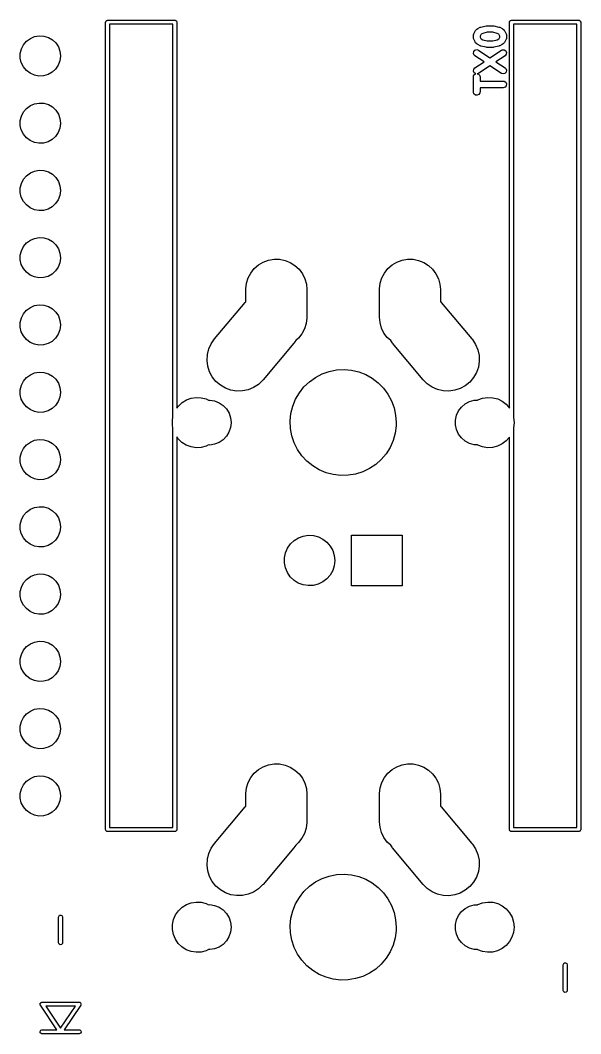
# Model space of a CAD drawing. Extents: x 0 to 132, y -20 to 105.
# Drawn here: x 72.76 to 93.91, y 66.89 to 105.15 of the extents above; entities that cross this region are included whole.
import ezdxf

# ---------------------------------------------------------------- set-up
doc = ezdxf.new("R2010")
doc.units = 0
doc.layers.add('BLACK', color=7, linetype='CONTINUOUS')

msp = doc.modelspace()

# ---------------------------------------------------------------- linework, layer by layer
at = {"layer": 'BLACK', "linetype": 'CONTINUOUS'}
for p, q in [((75.981, 105.075), (75.9827, 105.085)), ((75.981, 74.5955), (75.981, 105.075)), ((75.9821, 105.089), (75.9838, 105.091)), ((75.9827, 105.085), (75.9821, 105.089)), ((75.9838, 105.091), (75.9855, 105.101)), ((75.9855, 105.101), (75.998, 105.116)), ((75.998, 105.116), (76.0078, 105.133)), ((76.0078, 105.133), (76.0142, 105.135)), ((76.0142, 105.135), (76.0185, 105.14)), ((76.0185, 105.14), (76.0377, 105.144)), ((76.0377, 105.144), (76.056, 105.15)), ((76.056, 105.15), (78.596, 105.15)), ((76.131, 105), (76.131, 74.6705)), ((78.521, 105), (76.131, 105)), ((78.521, 90.1566), (78.521, 105)), ((78.596, 105.15), (78.6057, 105.149)), ((78.6057, 105.149), (78.609, 105.149)), ((78.609, 105.149), (78.6119, 105.148)), ((78.6119, 105.148), (78.6217, 105.146)), ((78.6217, 105.146), (78.6366, 105.133)), ((78.6366, 105.133), (78.6535, 105.124)), ((78.6535, 105.124), (78.6558, 105.117)), ((78.6558, 105.117), (78.661, 105.113)), ((78.661, 105.113), (78.6643, 105.094)), ((78.6643, 105.094), (78.671, 105.075)), ((78.671, 105.075), (78.671, 90.5035)), ((90.0241, 104.836), (90.0257, 104.838)), ((90.0257, 104.838), (90.121, 104.886)), ((90.121, 104.886), (90.1426, 104.893)), ((90.1426, 104.893), (90.1465, 104.895)), ((90.1465, 104.895), (90.337, 104.943)), ((90.337, 104.943), (90.3639, 104.945)), ((90.3639, 104.945), (90.3673, 104.946)), ((90.3673, 104.946), (90.6054, 104.946)), ((90.6054, 104.946), (90.6322, 104.942)), ((90.6322, 104.942), (90.6357, 104.943)), ((90.6357, 104.943), (90.8262, 104.895)), ((90.8262, 104.895), (90.8474, 104.886)), ((90.8474, 104.886), (90.8518, 104.886)), ((90.8518, 104.886), (90.947, 104.838)), ((90.947, 104.838), (90.9765, 104.817)), ((91.221, 105.075), (91.2227, 105.085)), ((91.221, 90.5106), (91.221, 105.075)), ((91.2221, 105.089), (91.2238, 105.091)), ((91.2227, 105.085), (91.2221, 105.089)), ((91.2238, 105.091), (91.2255, 105.101)), ((91.2255, 105.101), (91.238, 105.116)), ((91.238, 105.116), (91.2478, 105.133)), ((91.2478, 105.133), (91.2541, 105.135)), ((91.2541, 105.135), (91.2585, 105.14)), ((91.2585, 105.14), (91.2777, 105.144)), ((91.2777, 105.144), (91.296, 105.15)), ((91.296, 105.15), (93.836, 105.15)), ((91.371, 105), (91.371, 90.1714)), ((93.761, 105), (91.371, 105)), ((93.761, 74.6705), (93.761, 105)), ((93.836, 105.15), (93.8457, 105.149)), ((93.8457, 105.149), (93.849, 105.149)), ((93.849, 105.149), (93.8519, 105.148)), ((93.8519, 105.148), (93.8617, 105.146)), ((93.8617, 105.146), (93.8766, 105.133)), ((93.8766, 105.133), (93.8935, 105.124)), ((93.8935, 105.124), (93.8958, 105.117)), ((93.8958, 105.117), (93.901, 105.113)), ((93.901, 105.113), (93.9043, 105.094)), ((93.9043, 105.094), (93.911, 105.075)), ((93.911, 105.075), (93.911, 74.5955)), ((72.9963, 104.363), (73.1385, 104.467)), ((73.1385, 104.467), (73.3009, 104.536)), ((73.3009, 104.536), (73.4748, 104.566)), ((73.4748, 104.566), (73.6509, 104.555)), ((73.6509, 104.555), (73.8198, 104.504)), ((73.8198, 104.504), (73.9725, 104.416)), ((89.8614, 104.583), (89.8665, 104.619)), ((89.8614, 104.488), (89.8614, 104.583)), ((89.8645, 104.477), (89.8614, 104.488)), ((89.8633, 104.466), (89.8645, 104.477)), ((89.8746, 104.432), (89.8633, 104.466)), ((89.8665, 104.619), (89.8726, 104.628)), ((89.8726, 104.628), (89.8746, 104.639)), ((89.8746, 104.639), (89.9222, 104.734)), ((89.9222, 104.734), (89.9427, 104.764)), ((89.9427, 104.764), (89.9446, 104.765)), ((89.9446, 104.765), (89.9456, 104.767)), ((89.9456, 104.767), (89.9932, 104.815)), ((89.9932, 104.815), (90.022, 104.836)), ((90.022, 104.836), (90.0241, 104.836)), ((90.1367, 104.604), (90.1114, 104.554)), ((90.1114, 104.554), (90.1114, 104.518)), ((90.1114, 104.518), (90.1367, 104.467)), ((90.1557, 104.623), (90.1367, 104.604)), ((90.1367, 104.467), (90.1557, 104.448)), ((90.2205, 104.656), (90.1557, 104.623)), ((90.3827, 104.696), (90.2205, 104.656)), ((90.59, 104.696), (90.3827, 104.696)), ((90.7523, 104.656), (90.59, 104.696)), ((90.8171, 104.623), (90.7523, 104.656)), ((90.836, 104.604), (90.8171, 104.623)), ((90.8171, 104.448), (90.836, 104.467)), ((90.8614, 104.554), (90.836, 104.604)), ((90.836, 104.467), (90.8614, 104.518)), ((90.8614, 104.518), (90.8614, 104.554)), ((90.9765, 104.817), (90.9776, 104.816)), ((90.9776, 104.816), (90.9795, 104.815)), ((90.9795, 104.815), (91.0271, 104.767)), ((91.0271, 104.767), (91.0486, 104.738)), ((91.0486, 104.738), (91.0491, 104.736)), ((91.0491, 104.736), (91.0506, 104.734)), ((91.0506, 104.734), (91.0982, 104.639)), ((91.0982, 104.639), (91.1095, 104.605)), ((91.1114, 104.488), (91.1062, 104.453)), ((91.1095, 104.605), (91.1082, 104.594)), ((91.1082, 104.594), (91.1114, 104.583)), ((91.1114, 104.583), (91.1114, 104.488)), ((72.8018, 104.071), (72.8821, 104.228)), ((72.8821, 104.228), (72.9963, 104.363)), ((73.9725, 104.416), (74.1006, 104.294)), ((74.1006, 104.294), (74.1973, 104.147)), ((74.1973, 104.147), (74.2576, 103.981)), ((89.9222, 104.337), (89.8746, 104.432)), ((89.9237, 104.335), (89.9222, 104.337)), ((89.9241, 104.333), (89.9237, 104.335)), ((89.9456, 104.304), (89.9241, 104.333)), ((89.9932, 104.257), (89.9456, 104.304)), ((89.9952, 104.256), (89.9932, 104.257)), ((89.9963, 104.254), (89.9952, 104.256)), ((90.0257, 104.233), (89.9963, 104.254)), ((90.121, 104.186), (90.0257, 104.233)), ((90.1254, 104.185), (90.121, 104.186)), ((90.1465, 104.176), (90.1254, 104.185)), ((90.337, 104.129), (90.1465, 104.176)), ((90.1557, 104.448), (90.2205, 104.415)), ((90.2205, 104.415), (90.3827, 104.375)), ((90.3406, 104.129), (90.337, 104.129)), ((90.3673, 104.125), (90.3406, 104.129)), ((90.6054, 104.125), (90.3673, 104.125)), ((90.3827, 104.375), (90.59, 104.375)), ((90.59, 104.375), (90.7523, 104.415)), ((90.6089, 104.126), (90.6054, 104.125)), ((90.6357, 104.129), (90.6089, 104.126)), ((90.8262, 104.176), (90.6357, 104.129)), ((90.7523, 104.415), (90.8171, 104.448)), ((90.8301, 104.179), (90.8262, 104.176)), ((90.8518, 104.186), (90.8301, 104.179)), ((90.947, 104.233), (90.8518, 104.186)), ((90.9486, 104.235), (90.947, 104.233)), ((90.9508, 104.235), (90.9486, 104.235)), ((90.9795, 104.257), (90.9508, 104.235)), ((91.0271, 104.304), (90.9795, 104.257)), ((91.0282, 104.306), (91.0271, 104.304)), ((91.0301, 104.307), (91.0282, 104.306)), ((91.0506, 104.337), (91.0301, 104.307)), ((91.0982, 104.432), (91.0506, 104.337)), ((91.1002, 104.443), (91.0982, 104.432)), ((91.1062, 104.453), (91.1002, 104.443)), ((72.7585, 103.723), (72.7598, 103.9)), ((72.7977, 103.551), (72.7585, 103.723)), ((72.7598, 103.9), (72.8018, 104.071)), ((74.2779, 103.794), (74.2547, 103.619)), ((74.2576, 103.981), (74.278, 103.805)), ((74.278, 103.805), (74.2779, 103.794)), ((89.8623, 103.901), (89.8736, 103.971)), ((89.8904, 103.837), (89.8623, 103.901)), ((89.8736, 103.971), (89.9207, 104.023)), ((89.917, 103.813), (89.8904, 103.837)), ((90.261, 103.583), (89.917, 103.813)), ((89.9207, 104.023), (89.9885, 104.042)), ((89.9885, 104.042), (90.0557, 104.021)), ((90.0557, 104.021), (90.4864, 103.733)), ((90.4864, 103.733), (90.917, 104.021)), ((91.0557, 103.813), (90.7117, 103.583)), ((90.917, 104.021), (90.9494, 104.036)), ((90.9494, 104.036), (91.0198, 104.037)), ((91.0198, 104.037), (91.0796, 104)), ((91.1009, 103.867), (91.0557, 103.813)), ((91.0796, 104), (91.1098, 103.936)), ((91.1098, 103.936), (91.1009, 103.867)), ((72.8755, 103.393), (72.7977, 103.551)), ((72.9876, 103.256), (72.8755, 103.393)), ((74.0928, 103.308), (73.9628, 103.188)), ((74.1919, 103.454), (74.0928, 103.308)), ((74.2547, 103.619), (74.1919, 103.454)), ((89.8718, 103.3), (89.917, 103.354)), ((89.917, 103.354), (90.261, 103.583)), ((90.4864, 103.433), (90.0557, 103.146)), ((90.917, 103.146), (90.4864, 103.433)), ((90.7117, 103.583), (91.0557, 103.354)), ((91.0557, 103.354), (91.0824, 103.33)), ((91.0824, 103.33), (91.1104, 103.265)), ((73.1281, 103.15), (72.9876, 103.256)), ((73.2894, 103.078), (73.1281, 103.15)), ((73.4628, 103.045), (73.2894, 103.078)), ((73.6391, 103.054), (73.4628, 103.045)), ((73.8088, 103.102), (73.6391, 103.054)), ((73.9628, 103.188), (73.8088, 103.102)), ((89.8614, 103.012), (89.8665, 103.047)), ((89.8614, 102.44), (89.8614, 103.012)), ((89.8629, 103.23), (89.8718, 103.3)), ((89.8932, 103.167), (89.8629, 103.23)), ((89.8665, 103.047), (89.9047, 103.106)), ((89.953, 103.129), (89.8932, 103.167)), ((89.9047, 103.106), (89.9554, 103.13)), ((89.9554, 103.13), (89.953, 103.129)), ((90.0233, 103.131), (90.0056, 103.13)), ((90.0056, 103.13), (90.0384, 103.125)), ((90.0557, 103.146), (90.0233, 103.131)), ((90.0384, 103.125), (90.0916, 103.079)), ((90.0916, 103.079), (90.1114, 103.012)), ((90.1114, 103.012), (90.1114, 102.851)), ((90.9842, 103.125), (90.917, 103.146)), ((91.0521, 103.144), (90.9842, 103.125)), ((91.0991, 103.196), (91.0521, 103.144)), ((91.1104, 103.265), (91.0991, 103.196)), ((90.1114, 102.851), (90.9864, 102.851)), ((90.9864, 102.601), (90.1114, 102.601)), ((90.1114, 102.601), (90.1114, 102.44)), ((90.9864, 102.851), (91.0219, 102.846)), ((91.0539, 102.621), (90.9864, 102.601)), ((91.0219, 102.846), (91.081, 102.808)), ((91.1, 102.674), (91.0539, 102.621)), ((91.081, 102.808), (91.1101, 102.744)), ((91.1101, 102.744), (91.1, 102.674)), ((89.8812, 102.373), (89.8614, 102.44)), ((89.9343, 102.327), (89.8812, 102.373)), ((90.004, 102.317), (89.9343, 102.327)), ((90.0681, 102.346), (90.004, 102.317)), ((90.1062, 102.405), (90.0681, 102.346)), ((90.1114, 102.44), (90.1062, 102.405)), ((72.8821, 101.688), (72.9963, 101.823)), ((72.9963, 101.823), (73.1385, 101.927)), ((73.1385, 101.927), (73.3009, 101.996)), ((73.3009, 101.996), (73.4748, 102.026)), ((73.4748, 102.026), (73.6509, 102.015)), ((73.6509, 102.015), (73.8198, 101.964)), ((73.8198, 101.964), (73.9725, 101.876)), ((73.9725, 101.876), (74.1006, 101.754)), ((72.7598, 101.36), (72.8018, 101.531)), ((72.8018, 101.531), (72.8821, 101.688)), ((74.1006, 101.754), (74.1973, 101.607)), ((74.1973, 101.607), (74.2576, 101.441)), ((74.2576, 101.441), (74.278, 101.265)), ((72.7585, 101.183), (72.7598, 101.36)), ((72.7977, 101.011), (72.7585, 101.183)), ((72.8755, 100.853), (72.7977, 101.011)), ((74.2547, 101.079), (74.1919, 100.914)), ((74.2779, 101.254), (74.2547, 101.079)), ((74.278, 101.265), (74.2779, 101.254)), ((72.9876, 100.716), (72.8755, 100.853)), ((73.1281, 100.61), (72.9876, 100.716)), ((73.9628, 100.648), (73.8088, 100.562)), ((74.0928, 100.768), (73.9628, 100.648)), ((74.1919, 100.914), (74.0928, 100.768)), ((73.2894, 100.538), (73.1281, 100.61)), ((73.4628, 100.505), (73.2894, 100.538)), ((73.6391, 100.514), (73.4628, 100.505)), ((73.8088, 100.562), (73.6391, 100.514)), ((73.3009, 99.4565), (73.4748, 99.4864)), ((73.4748, 99.4864), (73.6509, 99.4755)), ((72.8018, 98.9911), (72.8821, 99.1483)), ((72.8821, 99.1483), (72.9963, 99.2828)), ((72.9963, 99.2828), (73.1385, 99.3874)), ((73.1385, 99.3874), (73.3009, 99.4565)), ((73.6509, 99.4755), (73.8198, 99.4243)), ((73.8198, 99.4243), (73.9725, 99.3357)), ((73.9725, 99.3357), (74.1006, 99.2143)), ((74.1006, 99.2143), (74.1973, 99.0667)), ((72.7585, 98.6432), (72.7598, 98.8197)), ((72.7598, 98.8197), (72.8018, 98.9911)), ((74.1973, 99.0667), (74.2576, 98.9008)), ((74.2576, 98.9008), (74.278, 98.7255)), ((74.278, 98.7255), (74.2779, 98.7135)), ((72.7977, 98.4711), (72.7585, 98.6432)), ((72.8755, 98.3127), (72.7977, 98.4711)), ((74.1919, 98.3736), (74.0928, 98.2276)), ((74.2547, 98.5386), (74.1919, 98.3736)), ((74.2779, 98.7135), (74.2547, 98.5386)), ((72.9876, 98.1764), (72.8755, 98.3127)), ((73.1281, 98.0696), (72.9876, 98.1764)), ((73.2894, 97.998), (73.1281, 98.0696)), ((73.4628, 97.9654), (73.2894, 97.998)), ((73.6391, 97.9735), (73.4628, 97.9654)), ((73.8088, 98.022), (73.6391, 97.9735)), ((73.9628, 98.1082), (73.8088, 98.022)), ((74.0928, 98.2276), (73.9628, 98.1082)), ((72.9963, 96.7428), (73.1385, 96.8474)), ((73.1385, 96.8474), (73.3009, 96.9165)), ((73.3009, 96.9165), (73.4748, 96.9464)), ((73.4748, 96.9464), (73.6509, 96.9355)), ((73.6509, 96.9355), (73.8198, 96.8843)), ((73.8198, 96.8843), (73.9725, 96.7957)), ((72.7598, 96.2797), (72.8018, 96.4511)), ((72.8018, 96.4511), (72.8821, 96.6083)), ((72.8821, 96.6083), (72.9963, 96.7428)), ((73.9725, 96.7957), (74.1006, 96.6743)), ((74.1006, 96.6743), (74.1973, 96.5267)), ((74.1973, 96.5267), (74.2576, 96.3608)), ((72.7585, 96.1032), (72.7598, 96.2797)), ((72.7977, 95.9311), (72.7585, 96.1032)), ((74.2779, 96.1735), (74.2547, 95.9986)), ((74.2576, 96.3608), (74.278, 96.1855)), ((74.278, 96.1855), (74.2779, 96.1735)), ((81.9309, 96.019), (82.1284, 96.0918)), ((82.1284, 96.0918), (82.3358, 96.1275)), ((82.3358, 96.1275), (82.5462, 96.1247)), ((82.5462, 96.1247), (82.7526, 96.0836)), ((82.7526, 96.0836), (82.9481, 96.0057)), ((86.9709, 96.019), (87.1684, 96.0918)), ((87.1684, 96.0918), (87.3758, 96.1275)), ((87.3758, 96.1275), (87.5862, 96.1247)), ((87.5862, 96.1247), (87.7926, 96.0836)), ((87.7926, 96.0836), (87.9881, 96.0057)), ((72.8755, 95.7727), (72.7977, 95.9311)), ((72.9876, 95.6364), (72.8755, 95.7727)), ((74.0928, 95.6876), (73.9628, 95.5682)), ((74.1919, 95.8336), (74.0928, 95.6876)), ((74.2547, 95.9986), (74.1919, 95.8336)), ((81.4615, 95.6073), (81.5918, 95.7726)), ((81.5918, 95.7726), (81.75, 95.9114)), ((81.75, 95.9114), (81.9309, 96.019)), ((82.9481, 96.0057), (83.1261, 95.8934)), ((83.1261, 95.8934), (83.2806, 95.7505)), ((83.2806, 95.7505), (83.4065, 95.5819)), ((86.5015, 95.6073), (86.6318, 95.7726)), ((86.6318, 95.7726), (86.79, 95.9114)), ((86.79, 95.9114), (86.9709, 96.019)), ((87.9881, 96.0057), (88.1661, 95.8934)), ((88.1661, 95.8934), (88.3206, 95.7505)), ((88.3206, 95.7505), (88.4465, 95.5819)), ((73.1281, 95.5296), (72.9876, 95.6364)), ((73.2894, 95.458), (73.1281, 95.5296)), ((73.4628, 95.4254), (73.2894, 95.458)), ((73.6391, 95.4335), (73.4628, 95.4254)), ((73.8088, 95.482), (73.6391, 95.4335)), ((73.9628, 95.5682), (73.8088, 95.482)), ((81.3011, 95.2201), (81.3635, 95.4211)), ((81.3635, 95.4211), (81.4615, 95.6073)), ((83.4065, 95.5819), (83.4996, 95.3931)), ((83.4996, 95.3931), (83.5567, 95.1906)), ((86.3411, 95.2201), (86.4035, 95.4211)), ((86.4035, 95.4211), (86.5015, 95.6073)), ((88.4465, 95.5819), (88.5396, 95.3931)), ((88.5396, 95.3931), (88.5967, 95.1906)), ((81.276, 94.981), (81.2764, 95.0111)), ((81.276, 94.533), (81.276, 94.981)), ((81.2764, 95.0111), (81.3011, 95.2201)), ((83.5567, 95.1906), (83.576, 94.981)), ((83.576, 94.981), (83.576, 93.944)), ((86.316, 94.981), (86.3164, 95.0111)), ((86.316, 93.944), (86.316, 94.981)), ((86.3164, 95.0111), (86.3411, 95.2201)), ((88.5967, 95.1906), (88.616, 94.981)), ((88.616, 94.981), (88.616, 94.53)), ((81.2452, 94.4995), (81.2657, 94.5233)), ((81.2657, 94.5233), (81.276, 94.533)), ((88.616, 94.53), (88.6468, 94.4995)), ((72.8821, 94.0683), (72.9963, 94.2028)), ((72.9963, 94.2028), (73.1385, 94.3074)), ((73.1385, 94.3074), (73.3009, 94.3765)), ((73.3009, 94.3765), (73.4748, 94.4064)), ((73.4748, 94.4064), (73.6509, 94.3955)), ((73.6509, 94.3955), (73.8198, 94.3443)), ((73.8198, 94.3443), (73.9725, 94.2557)), ((73.9725, 94.2557), (74.1006, 94.1343)), ((74.1006, 94.1343), (74.1973, 93.9867)), ((80.0882, 93.1206), (81.2452, 94.4995)), ((88.6468, 94.4995), (89.8038, 93.1206)), ((72.7598, 93.7397), (72.8018, 93.9111)), ((72.8018, 93.9111), (72.8821, 94.0683)), ((74.1973, 93.9867), (74.2576, 93.8208)), ((74.2576, 93.8208), (74.278, 93.6455)), ((83.5756, 93.9139), (83.5509, 93.7049)), ((83.576, 93.944), (83.5756, 93.9139)), ((86.3353, 93.7344), (86.316, 93.944)), ((72.7585, 93.5632), (72.7598, 93.7397)), ((72.7977, 93.3911), (72.7585, 93.5632)), ((72.8755, 93.2327), (72.7977, 93.3911)), ((74.2547, 93.4586), (74.1919, 93.2936)), ((74.2779, 93.6335), (74.2547, 93.4586)), ((74.278, 93.6455), (74.2779, 93.6335)), ((83.4885, 93.5039), (83.3905, 93.3177)), ((83.5509, 93.7049), (83.4885, 93.5039)), ((86.3924, 93.5319), (86.3353, 93.7344)), ((86.4855, 93.3431), (86.3924, 93.5319)), ((72.9876, 93.0964), (72.8755, 93.2327)), ((73.1281, 92.9896), (72.9876, 93.0964)), ((73.2894, 92.918), (73.1281, 92.9896)), ((73.9628, 93.0282), (73.8088, 92.942)), ((74.0928, 93.1476), (73.9628, 93.0282)), ((74.1919, 93.2936), (74.0928, 93.1476)), ((79.963, 92.9402), (80.0882, 93.1206)), ((83.156, 93.061), (83.0837, 92.9568)), ((83.2602, 93.1524), (83.156, 93.061)), ((83.3905, 93.3177), (83.2602, 93.1524)), ((86.6114, 93.1745), (86.4855, 93.3431)), ((86.739, 93.0566), (86.6114, 93.1745)), ((86.7884, 92.9812), (86.739, 93.0566)), ((86.8083, 92.9568), (86.7884, 92.9812)), ((89.8038, 93.1206), (89.8237, 93.0963)), ((89.8237, 93.0963), (89.9441, 92.9127)), ((73.4628, 92.8854), (73.2894, 92.918)), ((73.6391, 92.8935), (73.4628, 92.8854)), ((73.8088, 92.942), (73.6391, 92.8935)), ((79.8206, 92.5267), (79.8728, 92.74)), ((79.8728, 92.74), (79.963, 92.9402)), ((83.0837, 92.9568), (81.9267, 91.5779)), ((87.9653, 91.5779), (86.8083, 92.9568)), ((89.9441, 92.9127), (90.029, 92.7101)), ((90.029, 92.7101), (90.0756, 92.4955)), ((79.8082, 92.3074), (79.8206, 92.5267)), ((79.8359, 92.0896), (79.8082, 92.3074)), ((90.0823, 92.276), (90.0489, 92.059)), ((90.0756, 92.4955), (90.0823, 92.276)), ((73.1385, 91.7674), (73.3009, 91.8365)), ((73.3009, 91.8365), (73.4748, 91.8664)), ((73.4748, 91.8664), (73.6509, 91.8555)), ((73.6509, 91.8555), (73.8198, 91.8043)), ((79.9028, 91.8804), (79.8359, 92.0896)), ((80.0068, 91.687), (79.9028, 91.8804)), ((84.1517, 91.798), (84.4183, 91.8916)), ((84.4183, 91.8916), (84.6953, 91.9467)), ((84.6953, 91.9467), (84.9774, 91.9623)), ((84.9774, 91.9623), (85.2589, 91.9379)), ((85.2589, 91.9379), (85.5341, 91.8741)), ((85.5341, 91.8741), (85.7976, 91.7722)), ((89.9765, 91.8517), (89.8675, 91.661)), ((90.0489, 92.059), (89.9765, 91.8517)), ((72.8018, 91.3711), (72.8821, 91.5283)), ((72.8821, 91.5283), (72.9963, 91.6628)), ((72.9963, 91.6628), (73.1385, 91.7674)), ((73.8198, 91.8043), (73.9725, 91.7157)), ((73.9725, 91.7157), (74.1006, 91.5943)), ((74.1006, 91.5943), (74.1973, 91.4467)), ((74.1973, 91.4467), (74.2576, 91.2808)), ((80.1442, 91.5157), (80.0068, 91.687)), ((80.3106, 91.3724), (80.1442, 91.5157)), ((81.9062, 91.5541), (81.7462, 91.4037)), ((81.9267, 91.5779), (81.9062, 91.5541)), ((83.4667, 91.3085), (83.6712, 91.5035)), ((83.6712, 91.5035), (83.901, 91.6678)), ((83.901, 91.6678), (84.1517, 91.798)), ((85.7976, 91.7722), (86.044, 91.6341)), ((86.044, 91.6341), (86.2686, 91.4627)), ((86.2686, 91.4627), (86.4668, 91.2614)), ((88.1213, 91.4233), (87.9653, 91.5779)), ((89.7256, 91.4934), (89.5556, 91.3544)), ((89.8675, 91.661), (89.7256, 91.4934)), ((72.7585, 91.0232), (72.7598, 91.1997)), ((72.7598, 91.1997), (72.8018, 91.3711)), ((74.2779, 91.0935), (74.2547, 90.9186)), ((74.2576, 91.2808), (74.278, 91.1055)), ((74.278, 91.1055), (74.2779, 91.0935)), ((80.5003, 91.2617), (80.3106, 91.3724)), ((80.707, 91.1875), (80.5003, 91.2617)), ((80.9237, 91.1522), (80.707, 91.1875)), ((81.1433, 91.157), (80.9237, 91.1522)), ((81.3583, 91.2017), (81.1433, 91.157)), ((81.5615, 91.2849), (81.3583, 91.2017)), ((81.7462, 91.4037), (81.5615, 91.2849)), ((83.1499, 90.8424), (83.2918, 91.0867)), ((83.2918, 91.0867), (83.4667, 91.3085)), ((86.4668, 91.2614), (86.6347, 91.0342)), ((88.3028, 91.2997), (88.1213, 91.4233)), ((88.5038, 91.2113), (88.3028, 91.2997)), ((88.7176, 91.161), (88.5038, 91.2113)), ((88.9369, 91.1504), (88.7176, 91.161)), ((89.1545, 91.18), (88.9369, 91.1504)), ((89.3631, 91.2488), (89.1545, 91.18)), ((89.5556, 91.3544), (89.3631, 91.2488)), ((72.7977, 90.8511), (72.7585, 91.0232)), ((72.8755, 90.6927), (72.7977, 90.8511)), ((72.9876, 90.5564), (72.8755, 90.6927)), ((74.1919, 90.7536), (74.0928, 90.6076)), ((74.2547, 90.9186), (74.1919, 90.7536)), ((78.7269, 90.5832), (78.8664, 90.7152)), ((78.8664, 90.7152), (79.0295, 90.8164)), ((79.0295, 90.8164), (79.2097, 90.8827)), ((79.2097, 90.8827), (79.3996, 90.9114)), ((79.3996, 90.9114), (79.5913, 90.9013)), ((79.5913, 90.9013), (79.7771, 90.8529)), ((79.7771, 90.8529), (79.8669, 90.8087)), ((79.8669, 90.8087), (79.9134, 90.8112)), ((79.9134, 90.8112), (80.0946, 90.7812)), ((80.0946, 90.7812), (80.2651, 90.713)), ((80.2651, 90.713), (80.4169, 90.6098)), ((83.0439, 90.5805), (83.1499, 90.8424)), ((86.6347, 91.0342), (86.7688, 90.7855)), ((86.7688, 90.7855), (86.8666, 90.5205)), ((89.5507, 90.6672), (89.7131, 90.7528)), ((89.7131, 90.7528), (89.8901, 90.8016)), ((89.8901, 90.8016), (90.0164, 90.8082)), ((90.0164, 90.8082), (90.0295, 90.8164)), ((90.0295, 90.8164), (90.2097, 90.8827)), ((90.2097, 90.8827), (90.3996, 90.9114)), ((90.3996, 90.9114), (90.5913, 90.9013)), ((90.5913, 90.9013), (90.7771, 90.8529)), ((90.7771, 90.8529), (90.9494, 90.7681)), ((90.9494, 90.7681), (91.1011, 90.6505)), ((73.1281, 90.4496), (72.9876, 90.5564)), ((73.2894, 90.378), (73.1281, 90.4496)), ((73.4628, 90.3454), (73.2894, 90.378)), ((73.6391, 90.3535), (73.4628, 90.3454)), ((73.8088, 90.402), (73.6391, 90.3535)), ((73.9628, 90.4882), (73.8088, 90.402)), ((74.0928, 90.6076), (73.9628, 90.4882)), ((78.671, 90.5035), (78.7269, 90.5832)), ((80.4169, 90.6098), (80.543, 90.4764)), ((80.543, 90.4764), (80.6376, 90.319)), ((80.6376, 90.319), (80.6962, 90.145)), ((82.947, 90.0253), (82.9758, 90.3064)), ((82.9758, 90.3064), (83.0439, 90.5805)), ((86.8666, 90.5205), (86.926, 90.2443)), ((89.2213, 90.2364), (89.2989, 90.4028)), ((89.2989, 90.4028), (89.4105, 90.5487)), ((89.4105, 90.5487), (89.5507, 90.6672)), ((91.1011, 90.6505), (91.221, 90.5106)), ((78.5005, 89.8698), (78.5012, 90.0618)), ((78.5012, 90.0618), (78.521, 90.1566)), ((80.716, 89.9566), (80.6949, 89.7742)), ((80.6962, 90.145), (80.716, 89.9625)), ((80.716, 89.9625), (80.716, 89.9566)), ((82.9581, 89.743), (82.947, 90.0253)), ((86.926, 90.2443), (86.946, 89.9625)), ((86.946, 89.9625), (86.9421, 89.8369)), ((89.1807, 89.8737), (89.1813, 90.0572)), ((89.1813, 90.0572), (89.2213, 90.2364)), ((91.371, 90.1714), (91.3766, 90.1535)), ((91.396, 89.9559), (91.3752, 89.765)), ((91.3766, 90.1535), (91.396, 89.9625)), ((91.396, 89.9625), (91.396, 89.9559)), ((78.521, 89.7683), (78.5005, 89.8698)), ((78.521, 74.6705), (78.521, 89.7683)), ((80.6351, 89.6006), (80.5394, 89.4439)), ((80.6949, 89.7742), (80.6351, 89.6006)), ((83.0088, 89.4651), (82.9581, 89.743)), ((86.9044, 89.5569), (86.8278, 89.285)), ((86.9421, 89.8369), (86.9044, 89.5569)), ((89.2195, 89.6942), (89.1807, 89.8737)), ((89.2959, 89.5273), (89.2195, 89.6942)), ((91.3752, 89.765), (91.371, 89.7518)), ((91.371, 89.7518), (91.371, 74.6705)), ((72.9963, 89.1228), (73.1385, 89.2274)), ((73.1385, 89.2274), (73.3009, 89.2965)), ((73.3009, 89.2965), (73.4748, 89.3264)), ((73.4748, 89.3264), (73.6509, 89.3155)), ((73.6509, 89.3155), (73.8198, 89.2643)), ((73.8198, 89.2643), (73.9725, 89.1757)), ((73.9725, 89.1757), (74.1006, 89.0543)), ((78.7225, 89.3468), (78.671, 89.4215)), ((78.671, 89.4215), (78.671, 74.5955)), ((78.8611, 89.2139), (78.7225, 89.3468)), ((79.0236, 89.1116), (78.8611, 89.2139)), ((80.2598, 89.2092), (80.0889, 89.1422)), ((80.4124, 89.3114), (80.2598, 89.2092)), ((80.5394, 89.4439), (80.4124, 89.3114)), ((83.0982, 89.1971), (83.0088, 89.4651)), ((83.2245, 88.9444), (83.0982, 89.1971)), ((86.8278, 89.285), (86.7135, 89.0266)), ((89.4064, 89.3806), (89.2959, 89.5273)), ((89.5458, 89.2612), (89.4064, 89.3806)), ((89.7076, 89.1744), (89.5458, 89.2612)), ((89.8842, 89.1244), (89.7076, 89.1744)), ((90.9438, 89.1534), (90.7709, 89.0698)), ((91.0963, 89.27), (90.9438, 89.1534)), ((91.221, 89.4134), (91.0963, 89.27)), ((91.221, 74.5955), (91.221, 89.4134)), ((72.7598, 88.6597), (72.8018, 88.8311)), ((72.8018, 88.8311), (72.8821, 88.9883)), ((72.8821, 88.9883), (72.9963, 89.1228)), ((74.1006, 89.0543), (74.1973, 88.9067)), ((74.1973, 88.9067), (74.2576, 88.7408)), ((79.2033, 89.044), (79.0236, 89.1116)), ((79.393, 89.014), (79.2033, 89.044)), ((79.5848, 89.0227), (79.393, 89.014)), ((79.7709, 89.0698), (79.5848, 89.0227)), ((79.8664, 89.116), (79.7709, 89.0698)), ((79.9075, 89.1135), (79.8664, 89.116)), ((80.0889, 89.1422), (79.9075, 89.1135)), ((83.3851, 88.712), (83.2245, 88.9444)), ((86.564, 88.7869), (86.3823, 88.5707)), ((86.7135, 89.0266), (86.564, 88.7869)), ((90.0156, 89.1166), (89.8842, 89.1244)), ((90.0236, 89.1116), (90.0156, 89.1166)), ((90.2033, 89.044), (90.0236, 89.1116)), ((90.393, 89.014), (90.2033, 89.044)), ((90.5848, 89.0227), (90.393, 89.014)), ((90.7709, 89.0698), (90.5848, 89.0227)), ((72.7585, 88.4832), (72.7598, 88.6597)), ((72.7977, 88.3111), (72.7585, 88.4832)), ((74.2779, 88.5535), (74.2547, 88.3786)), ((74.2576, 88.7408), (74.278, 88.5655)), ((74.278, 88.5655), (74.2779, 88.5535)), ((83.5769, 88.5046), (83.3851, 88.712)), ((83.796, 88.3262), (83.5769, 88.5046)), ((86.3823, 88.5707), (86.1718, 88.3822)), ((72.8755, 88.1527), (72.7977, 88.3111)), ((72.9876, 88.0164), (72.8755, 88.1527)), ((73.1281, 87.9096), (72.9876, 88.0164)), ((74.0928, 88.0676), (73.9628, 87.9482)), ((74.1919, 88.2136), (74.0928, 88.0676)), ((74.2547, 88.3786), (74.1919, 88.2136)), ((84.038, 88.1805), (83.796, 88.3262)), ((84.2982, 88.0703), (84.038, 88.1805)), ((84.5712, 87.9979), (84.2982, 88.0703)), ((85.4129, 88.0178), (85.1342, 87.9714)), ((85.6822, 88.1029), (85.4129, 88.0178)), ((85.9369, 88.2252), (85.6822, 88.1029)), ((86.1718, 88.3822), (85.9369, 88.2252)), ((73.2894, 87.838), (73.1281, 87.9096)), ((73.4628, 87.8054), (73.2894, 87.838)), ((73.6391, 87.8135), (73.4628, 87.8054)), ((73.8088, 87.862), (73.6391, 87.8135)), ((73.9628, 87.9482), (73.8088, 87.862)), ((84.8518, 87.9647), (84.5712, 87.9979)), ((85.1342, 87.9714), (84.8518, 87.9647)), ((72.8821, 86.4483), (72.9963, 86.5828)), ((72.9963, 86.5828), (73.1385, 86.6874)), ((73.1385, 86.6874), (73.3009, 86.7565)), ((73.3009, 86.7565), (73.4748, 86.7864)), ((73.4748, 86.7864), (73.6509, 86.7755)), ((73.6509, 86.7755), (73.8198, 86.7243)), ((73.8198, 86.7243), (73.9725, 86.6357)), ((73.9725, 86.6357), (74.1006, 86.5143)), ((74.1006, 86.5143), (74.1973, 86.3667)), ((72.7585, 85.9432), (72.7598, 86.1197)), ((72.7598, 86.1197), (72.8018, 86.2911)), ((72.8018, 86.2911), (72.8821, 86.4483)), ((74.1973, 86.3667), (74.2576, 86.2008)), ((74.2576, 86.2008), (74.278, 86.0255)), ((72.7977, 85.7711), (72.7585, 85.9432)), ((72.8755, 85.6127), (72.7977, 85.7711)), ((74.2547, 85.8386), (74.1919, 85.6736)), ((74.2779, 86.0135), (74.2547, 85.8386)), ((74.278, 86.0255), (74.2779, 86.0135)), ((83.4391, 85.6781), (83.6295, 85.7069)), ((83.6295, 85.7069), (83.8217, 85.6968)), ((85.2635, 83.803), (85.2635, 85.708)), ((85.2635, 85.708), (87.1685, 85.708)), ((87.1685, 85.708), (87.1685, 83.803)), ((72.9876, 85.4764), (72.8755, 85.6127)), ((73.1281, 85.3696), (72.9876, 85.4764)), ((73.2894, 85.298), (73.1281, 85.3696)), ((73.9628, 85.4082), (73.8088, 85.322)), ((74.0928, 85.5276), (73.9628, 85.4082)), ((74.1919, 85.6736), (74.0928, 85.5276)), ((82.8445, 85.2202), (82.955, 85.3779)), ((82.955, 85.3779), (83.0948, 85.5102)), ((83.0948, 85.5102), (83.2585, 85.6116)), ((83.2585, 85.6116), (83.4391, 85.6781)), ((83.8217, 85.6968), (84.008, 85.6483)), ((84.008, 85.6483), (84.1807, 85.5633)), ((84.1807, 85.5633), (84.3329, 85.4453)), ((84.3329, 85.4453), (84.4581, 85.2991)), ((73.4628, 85.2654), (73.2894, 85.298)), ((73.6391, 85.2735), (73.4628, 85.2654)), ((73.8088, 85.322), (73.6391, 85.2735)), ((82.7287, 84.8551), (82.7681, 85.0435)), ((82.7681, 85.0435), (82.8445, 85.2202)), ((84.4581, 85.2991), (84.5515, 85.1307)), ((84.5515, 85.1307), (84.609, 84.947)), ((84.609, 84.947), (84.6285, 84.7555)), ((82.728, 84.6626), (82.7287, 84.8551)), ((82.7661, 84.4738), (82.728, 84.6626)), ((84.6285, 84.7488), (84.6077, 84.5575)), ((84.6285, 84.7555), (84.6285, 84.7488)), ((73.1385, 84.1474), (73.3009, 84.2165)), ((73.3009, 84.2165), (73.4748, 84.2464)), ((73.4748, 84.2464), (73.6509, 84.2355)), ((73.6509, 84.2355), (73.8198, 84.1843)), ((73.8198, 84.1843), (73.9725, 84.0957)), ((82.8413, 84.2966), (82.7661, 84.4738)), ((82.9506, 84.1382), (82.8413, 84.2966)), ((84.4543, 84.2064), (84.328, 84.0612)), ((84.5488, 84.3742), (84.4543, 84.2064)), ((84.6077, 84.5575), (84.5488, 84.3742)), ((72.8018, 83.7511), (72.8821, 83.9083)), ((72.8821, 83.9083), (72.9963, 84.0428)), ((72.9963, 84.0428), (73.1385, 84.1474)), ((73.9725, 84.0957), (74.1006, 83.9743)), ((74.1006, 83.9743), (74.1973, 83.8267)), ((74.1973, 83.8267), (74.2576, 83.6608)), ((83.0896, 84.0049), (82.9506, 84.1382)), ((83.2525, 83.9023), (83.0896, 84.0049)), ((83.4327, 83.8346), (83.2525, 83.9023)), ((83.6228, 83.8045), (83.4327, 83.8346)), ((83.8151, 83.8132), (83.6228, 83.8045)), ((84.0018, 83.8604), (83.8151, 83.8132)), ((84.1751, 83.9442), (84.0018, 83.8604)), ((84.328, 84.0612), (84.1751, 83.9442)), ((87.1685, 83.803), (85.2635, 83.803)), ((72.7585, 83.4032), (72.7598, 83.5797)), ((72.7598, 83.5797), (72.8018, 83.7511)), ((74.2779, 83.4735), (74.2547, 83.2986)), ((74.2576, 83.6608), (74.278, 83.4855)), ((74.278, 83.4855), (74.2779, 83.4735)), ((72.7977, 83.2311), (72.7585, 83.4032)), ((72.8755, 83.0727), (72.7977, 83.2311)), ((72.9876, 82.9364), (72.8755, 83.0727)), ((74.1919, 83.1336), (74.0928, 82.9876)), ((74.2547, 83.2986), (74.1919, 83.1336)), ((73.1281, 82.8296), (72.9876, 82.9364)), ((73.2894, 82.758), (73.1281, 82.8296)), ((73.4628, 82.7254), (73.2894, 82.758)), ((73.6391, 82.7335), (73.4628, 82.7254)), ((73.8088, 82.782), (73.6391, 82.7335)), ((73.9628, 82.8682), (73.8088, 82.782)), ((74.0928, 82.9876), (73.9628, 82.8682)), ((72.8821, 81.3683), (72.9963, 81.5028)), ((72.9963, 81.5028), (73.1385, 81.6074)), ((73.1385, 81.6074), (73.3009, 81.6765)), ((73.3009, 81.6765), (73.4748, 81.7064)), ((73.4748, 81.7064), (73.6509, 81.6955)), ((73.6509, 81.6955), (73.8198, 81.6443)), ((73.8198, 81.6443), (73.9725, 81.5557)), ((73.9725, 81.5557), (74.1006, 81.4343)), ((72.7598, 81.0397), (72.8018, 81.2111)), ((72.8018, 81.2111), (72.8821, 81.3683)), ((74.1006, 81.4343), (74.1973, 81.2867)), ((74.1973, 81.2867), (74.2576, 81.1208)), ((74.2576, 81.1208), (74.278, 80.9455)), ((72.7585, 80.8632), (72.7598, 81.0397)), ((72.7977, 80.6911), (72.7585, 80.8632)), ((74.2547, 80.7586), (74.1919, 80.5936)), ((74.2779, 80.9335), (74.2547, 80.7586)), ((74.278, 80.9455), (74.2779, 80.9335)), ((72.8755, 80.5327), (72.7977, 80.6911)), ((72.9876, 80.3964), (72.8755, 80.5327)), ((73.1281, 80.2896), (72.9876, 80.3964)), ((74.0928, 80.4476), (73.9628, 80.3282)), ((74.1919, 80.5936), (74.0928, 80.4476)), ((73.2894, 80.218), (73.1281, 80.2896)), ((73.4628, 80.1854), (73.2894, 80.218)), ((73.6391, 80.1935), (73.4628, 80.1854)), ((73.8088, 80.242), (73.6391, 80.1935)), ((73.9628, 80.3282), (73.8088, 80.242)), ((72.8018, 78.6711), (72.8821, 78.8283)), ((72.8821, 78.8283), (72.9963, 78.9628)), ((72.9963, 78.9628), (73.1385, 79.0674)), ((73.1385, 79.0674), (73.3009, 79.1365)), ((73.3009, 79.1365), (73.4748, 79.1664)), ((73.4748, 79.1664), (73.6509, 79.1555)), ((73.6509, 79.1555), (73.8198, 79.1043)), ((73.8198, 79.1043), (73.9725, 79.0157)), ((73.9725, 79.0157), (74.1006, 78.8943)), ((74.1006, 78.8943), (74.1973, 78.7467)), ((72.7585, 78.3232), (72.7598, 78.4997)), ((72.7598, 78.4997), (72.8018, 78.6711)), ((74.1973, 78.7467), (74.2576, 78.5808)), ((74.2576, 78.5808), (74.278, 78.4055)), ((72.7977, 78.1511), (72.7585, 78.3232)), ((72.8755, 77.9927), (72.7977, 78.1511)), ((74.1919, 78.0536), (74.0928, 77.9076)), ((74.2547, 78.2186), (74.1919, 78.0536)), ((74.2779, 78.3935), (74.2547, 78.2186)), ((74.278, 78.4055), (74.2779, 78.3935)), ((72.9876, 77.8564), (72.8755, 77.9927)), ((73.1281, 77.7496), (72.9876, 77.8564)), ((73.2894, 77.678), (73.1281, 77.7496)), ((73.4628, 77.6454), (73.2894, 77.678)), ((73.8088, 77.702), (73.6391, 77.6535)), ((73.9628, 77.7882), (73.8088, 77.702)), ((74.0928, 77.9076), (73.9628, 77.7882)), ((73.6391, 77.6535), (73.4628, 77.6454)), ((81.75, 76.8614), (81.9309, 76.969)), ((81.9309, 76.969), (82.1284, 77.0418)), ((82.1284, 77.0418), (82.3358, 77.0775)), ((82.3358, 77.0775), (82.5462, 77.0747)), ((82.5462, 77.0747), (82.7526, 77.0336)), ((82.7526, 77.0336), (82.9481, 76.9557)), ((82.9481, 76.9557), (83.1261, 76.8434)), ((86.79, 76.8614), (86.9709, 76.969)), ((86.9709, 76.969), (87.1684, 77.0418)), ((87.1684, 77.0418), (87.3758, 77.0775)), ((87.3758, 77.0775), (87.5862, 77.0747)), ((87.5862, 77.0747), (87.7926, 77.0336)), ((87.7926, 77.0336), (87.9881, 76.9557)), ((87.9881, 76.9557), (88.1661, 76.8434)), ((72.9963, 76.4228), (73.1385, 76.5274)), ((73.1385, 76.5274), (73.3009, 76.5965)), ((73.3009, 76.5965), (73.4748, 76.6264)), ((73.4748, 76.6264), (73.6509, 76.6155)), ((73.6509, 76.6155), (73.8198, 76.5643)), ((73.8198, 76.5643), (73.9725, 76.4757)), ((81.3635, 76.3711), (81.4615, 76.5573)), ((81.4615, 76.5573), (81.5918, 76.7226)), ((81.5918, 76.7226), (81.75, 76.8614)), ((83.1261, 76.8434), (83.2806, 76.7005)), ((83.2806, 76.7005), (83.4065, 76.5319)), ((83.4065, 76.5319), (83.4996, 76.3431)), ((86.4035, 76.3711), (86.5015, 76.5573)), ((86.5015, 76.5573), (86.6318, 76.7226)), ((86.6318, 76.7226), (86.79, 76.8614)), ((88.1661, 76.8434), (88.3206, 76.7005)), ((88.3206, 76.7005), (88.4465, 76.5319)), ((88.4465, 76.5319), (88.5396, 76.3431)), ((72.8018, 76.1311), (72.8821, 76.2883)), ((72.8821, 76.2883), (72.9963, 76.4228)), ((73.9725, 76.4757), (74.1006, 76.3543)), ((74.1006, 76.3543), (74.1973, 76.2067)), ((74.1973, 76.2067), (74.2576, 76.0408)), ((81.2764, 75.9611), (81.3011, 76.1701)), ((81.3011, 76.1701), (81.3635, 76.3711)), ((83.4996, 76.3431), (83.5567, 76.1406)), ((83.5567, 76.1406), (83.576, 75.931)), ((86.3164, 75.9611), (86.3411, 76.1701)), ((86.3411, 76.1701), (86.4035, 76.3711)), ((88.5396, 76.3431), (88.5967, 76.1406)), ((88.5967, 76.1406), (88.616, 75.931)), ((72.7585, 75.7832), (72.7598, 75.9597)), ((72.7977, 75.6111), (72.7585, 75.7832)), ((72.7598, 75.9597), (72.8018, 76.1311)), ((74.2779, 75.8535), (74.2547, 75.6786)), ((74.2576, 76.0408), (74.278, 75.8655)), ((74.278, 75.8655), (74.2779, 75.8535)), ((81.276, 75.931), (81.2764, 75.9611)), ((81.276, 75.483), (81.276, 75.931)), ((83.576, 75.931), (83.576, 74.894)), ((86.316, 75.931), (86.3164, 75.9611)), ((86.316, 74.894), (86.316, 75.931)), ((88.616, 75.931), (88.616, 75.48)), ((72.8755, 75.4527), (72.7977, 75.6111)), ((72.9876, 75.3164), (72.8755, 75.4527)), ((74.1919, 75.5136), (74.0928, 75.3676)), ((74.2547, 75.6786), (74.1919, 75.5136)), ((80.0882, 74.0706), (81.2452, 75.4495)), ((81.2452, 75.4495), (81.2657, 75.4733)), ((81.2657, 75.4733), (81.276, 75.483)), ((88.616, 75.48), (88.6468, 75.4495)), ((88.6468, 75.4495), (89.8038, 74.0706)), ((73.1281, 75.2096), (72.9876, 75.3164)), ((73.2894, 75.138), (73.1281, 75.2096)), ((73.4628, 75.1054), (73.2894, 75.138)), ((73.6391, 75.1135), (73.4628, 75.1054)), ((73.8088, 75.162), (73.6391, 75.1135)), ((73.9628, 75.2482), (73.8088, 75.162)), ((74.0928, 75.3676), (73.9628, 75.2482)), ((76.131, 74.6705), (78.521, 74.6705)), ((83.5509, 74.6549), (83.4885, 74.4539)), ((83.5756, 74.8639), (83.5509, 74.6549)), ((83.576, 74.894), (83.5756, 74.8639)), ((86.3353, 74.6844), (86.316, 74.894)), ((86.3924, 74.4819), (86.3353, 74.6844)), ((91.371, 74.6705), (93.761, 74.6705)), ((75.9877, 74.5772), (75.981, 74.5955)), ((75.991, 74.558), (75.9877, 74.5772)), ((75.9962, 74.5536), (75.991, 74.558)), ((75.9985, 74.5473), (75.9962, 74.5536)), ((76.0154, 74.5375), (75.9985, 74.5473)), ((76.0303, 74.525), (76.0154, 74.5375)), ((76.0401, 74.5233), (76.0303, 74.525)), ((76.043, 74.5216), (76.0401, 74.5233)), ((76.0463, 74.5222), (76.043, 74.5216)), ((76.056, 74.5205), (76.0463, 74.5222)), ((78.596, 74.5205), (76.056, 74.5205)), ((78.6143, 74.5272), (78.596, 74.5205)), ((78.6335, 74.5305), (78.6143, 74.5272)), ((78.6378, 74.5357), (78.6335, 74.5305)), ((78.6442, 74.538), (78.6378, 74.5357)), ((78.654, 74.5549), (78.6442, 74.538)), ((78.6665, 74.5698), (78.654, 74.5549)), ((78.6682, 74.5796), (78.6665, 74.5698)), ((78.6699, 74.5825), (78.6682, 74.5796)), ((78.671, 74.5955), (78.6693, 74.5858)), ((78.6693, 74.5858), (78.6699, 74.5825)), ((83.3905, 74.2677), (83.2602, 74.1024)), ((83.4885, 74.4539), (83.3905, 74.2677)), ((86.4855, 74.2931), (86.3924, 74.4819)), ((86.6114, 74.1245), (86.4855, 74.2931)), ((91.2277, 74.5772), (91.221, 74.5955)), ((91.231, 74.558), (91.2277, 74.5772)), ((91.2362, 74.5536), (91.231, 74.558)), ((91.2385, 74.5473), (91.2362, 74.5536)), ((91.2554, 74.5375), (91.2385, 74.5473)), ((91.2703, 74.525), (91.2554, 74.5375)), ((91.2801, 74.5233), (91.2703, 74.525)), ((91.283, 74.5216), (91.2801, 74.5233)), ((91.2863, 74.5222), (91.283, 74.5216)), ((91.296, 74.5205), (91.2863, 74.5222)), ((93.836, 74.5205), (91.296, 74.5205)), ((93.8543, 74.5272), (93.836, 74.5205)), ((93.8735, 74.5305), (93.8543, 74.5272)), ((93.8778, 74.5357), (93.8735, 74.5305)), ((93.8842, 74.538), (93.8778, 74.5357)), ((93.894, 74.5549), (93.8842, 74.538)), ((93.9065, 74.5698), (93.894, 74.5549)), ((93.9082, 74.5796), (93.9065, 74.5698)), ((93.9099, 74.5825), (93.9082, 74.5796)), ((93.911, 74.5955), (93.9093, 74.5858)), ((93.9093, 74.5858), (93.9099, 74.5825)), ((79.8728, 73.69), (79.963, 73.8902)), ((79.963, 73.8902), (80.0882, 74.0706)), ((83.0837, 73.9068), (81.9267, 72.5279)), ((83.156, 74.011), (83.0837, 73.9068)), ((83.2602, 74.1024), (83.156, 74.011)), ((86.739, 74.0066), (86.6114, 74.1245)), ((86.7884, 73.9312), (86.739, 74.0066)), ((86.8083, 73.9068), (86.7884, 73.9312)), ((87.9653, 72.5279), (86.8083, 73.9068)), ((89.8038, 74.0706), (89.8237, 74.0463)), ((89.8237, 74.0463), (89.9441, 73.8627)), ((89.9441, 73.8627), (90.029, 73.6601)), ((79.8082, 73.2574), (79.8206, 73.4767)), ((79.8206, 73.4767), (79.8728, 73.69)), ((90.029, 73.6601), (90.0756, 73.4455)), ((79.8359, 73.0396), (79.8082, 73.2574)), ((90.0823, 73.226), (90.0489, 73.009)), ((90.0756, 73.4455), (90.0823, 73.226)), ((79.9028, 72.8304), (79.8359, 73.0396)), ((80.0068, 72.637), (79.9028, 72.8304)), ((83.901, 72.6178), (84.1517, 72.748)), ((84.1517, 72.748), (84.4183, 72.8416)), ((84.4183, 72.8416), (84.6953, 72.8967)), ((84.6953, 72.8967), (84.9774, 72.9123)), ((84.9774, 72.9123), (85.2589, 72.8879)), ((85.2589, 72.8879), (85.5341, 72.8241)), ((85.5341, 72.8241), (85.7976, 72.7222)), ((85.7976, 72.7222), (86.044, 72.5841)), ((89.9765, 72.8017), (89.8675, 72.611)), ((90.0489, 73.009), (89.9765, 72.8017)), ((80.1442, 72.4657), (80.0068, 72.637)), ((80.3106, 72.3224), (80.1442, 72.4657)), ((80.5003, 72.2117), (80.3106, 72.3224)), ((81.7462, 72.3537), (81.5615, 72.2349)), ((81.9062, 72.5041), (81.7462, 72.3537)), ((81.9267, 72.5279), (81.9062, 72.5041)), ((83.4667, 72.2585), (83.6712, 72.4535)), ((83.6712, 72.4535), (83.901, 72.6178)), ((86.044, 72.5841), (86.2686, 72.4127)), ((86.2686, 72.4127), (86.4668, 72.2114)), ((88.1213, 72.3733), (87.9653, 72.5279)), ((88.3028, 72.2497), (88.1213, 72.3733)), ((89.7256, 72.4434), (89.5556, 72.3044)), ((89.8675, 72.611), (89.7256, 72.4434)), ((80.707, 72.1375), (80.5003, 72.2117)), ((80.9237, 72.1022), (80.707, 72.1375)), ((81.1433, 72.107), (80.9237, 72.1022)), ((81.3583, 72.1517), (81.1433, 72.107)), ((81.5615, 72.2349), (81.3583, 72.1517)), ((83.1499, 71.7924), (83.2918, 72.0367)), ((83.2918, 72.0367), (83.4667, 72.2585)), ((86.4668, 72.2114), (86.6347, 71.9842)), ((86.6347, 71.9842), (86.7688, 71.7355)), ((88.5038, 72.1613), (88.3028, 72.2497)), ((88.7176, 72.111), (88.5038, 72.1613)), ((88.9369, 72.1004), (88.7176, 72.111)), ((89.1545, 72.13), (88.9369, 72.1004)), ((89.3631, 72.1988), (89.1545, 72.13)), ((89.5556, 72.3044), (89.3631, 72.1988)), ((78.7269, 71.5332), (78.8664, 71.6652)), ((78.8664, 71.6652), (79.0295, 71.7664)), ((79.0295, 71.7664), (79.2097, 71.8327)), ((79.2097, 71.8327), (79.3996, 71.8614)), ((79.3996, 71.8614), (79.5913, 71.8513)), ((79.5913, 71.8513), (79.7771, 71.8029)), ((79.7771, 71.8029), (79.8669, 71.7587)), ((79.8669, 71.7587), (79.9134, 71.7612)), ((79.9134, 71.7612), (80.0946, 71.7312)), ((80.0946, 71.7312), (80.2651, 71.663)), ((80.2651, 71.663), (80.4169, 71.5598)), ((80.4169, 71.5598), (80.543, 71.4264)), ((83.0439, 71.5305), (83.1499, 71.7924)), ((86.7688, 71.7355), (86.8666, 71.4705)), ((89.4105, 71.4987), (89.5507, 71.6172)), ((89.5507, 71.6172), (89.7131, 71.7028)), ((89.7131, 71.7028), (89.8901, 71.7516)), ((89.8901, 71.7516), (90.0164, 71.7582)), ((90.0164, 71.7582), (90.0295, 71.7664)), ((90.0295, 71.7664), (90.2097, 71.8327)), ((90.2097, 71.8327), (90.3996, 71.8614)), ((90.3996, 71.8614), (90.5913, 71.8513)), ((90.5913, 71.8513), (90.7771, 71.8029)), ((90.7771, 71.8029), (90.9494, 71.7181)), ((90.9494, 71.7181), (91.1011, 71.6005)), ((91.1011, 71.6005), (91.2261, 71.4547)), ((74.203, 71.2935), (74.2075, 71.3192)), ((74.203, 70.3235), (74.203, 71.2935)), ((74.2075, 71.3192), (74.2405, 71.3585)), ((74.2405, 71.3585), (74.291, 71.3674)), ((74.291, 71.3674), (74.3355, 71.3417)), ((74.3355, 71.3417), (74.353, 71.2935)), ((74.353, 71.2935), (74.353, 70.3235)), ((78.5012, 71.0118), (78.5405, 71.1998)), ((78.5405, 71.1998), (78.6167, 71.376)), ((78.6167, 71.376), (78.7269, 71.5332)), ((80.543, 71.4264), (80.6376, 71.269)), ((80.6376, 71.269), (80.6962, 71.095)), ((82.947, 70.9753), (82.9758, 71.2564)), ((82.9758, 71.2564), (83.0439, 71.5305)), ((86.8666, 71.4705), (86.926, 71.1943)), ((86.926, 71.1943), (86.946, 70.9125)), ((89.1813, 71.0072), (89.2213, 71.1864)), ((89.2213, 71.1864), (89.2989, 71.3528)), ((89.2989, 71.3528), (89.4105, 71.4987)), ((91.2261, 71.4547), (91.3192, 71.2867)), ((91.3192, 71.2867), (91.3766, 71.1035)), ((78.5005, 70.8198), (78.5012, 71.0118)), ((78.5385, 70.6316), (78.5005, 70.8198)), ((80.716, 70.9066), (80.6949, 70.7242)), ((80.6962, 71.095), (80.716, 70.9125)), ((80.716, 70.9125), (80.716, 70.9066)), ((82.9581, 70.693), (82.947, 70.9753)), ((86.9421, 70.7869), (86.9044, 70.5069)), ((86.946, 70.9125), (86.9421, 70.7869)), ((89.1807, 70.8237), (89.1813, 71.0072)), ((89.2195, 70.6442), (89.1807, 70.8237)), ((91.396, 70.9059), (91.3752, 70.715)), ((91.3766, 71.1035), (91.396, 70.9125)), ((91.396, 70.9125), (91.396, 70.9059)), ((78.6135, 70.4548), (78.5385, 70.6316)), ((78.7225, 70.2968), (78.6135, 70.4548)), ((80.6351, 70.5506), (80.5394, 70.3939)), ((80.6949, 70.7242), (80.6351, 70.5506)), ((83.0088, 70.4151), (82.9581, 70.693)), ((83.0982, 70.1471), (83.0088, 70.4151)), ((86.9044, 70.5069), (86.8278, 70.235)), ((89.2959, 70.4773), (89.2195, 70.6442)), ((89.4064, 70.3306), (89.2959, 70.4773)), ((91.3165, 70.5322), (91.2223, 70.3649)), ((91.3752, 70.715), (91.3165, 70.5322)), ((74.2205, 70.2753), (74.203, 70.3235)), ((74.265, 70.2496), (74.2205, 70.2753)), ((74.3155, 70.2585), (74.265, 70.2496)), ((74.3485, 70.2978), (74.3155, 70.2585)), ((74.353, 70.3235), (74.3485, 70.2978)), ((78.8611, 70.1639), (78.7225, 70.2968)), ((79.0236, 70.0616), (78.8611, 70.1639)), ((79.2033, 69.994), (79.0236, 70.0616)), ((79.7709, 70.0198), (79.5848, 69.9727)), ((79.8664, 70.066), (79.7709, 70.0198)), ((79.9075, 70.0635), (79.8664, 70.066)), ((80.0889, 70.0922), (79.9075, 70.0635)), ((80.2598, 70.1592), (80.0889, 70.0922)), ((80.4124, 70.2614), (80.2598, 70.1592)), ((80.5394, 70.3939), (80.4124, 70.2614)), ((83.2245, 69.8944), (83.0982, 70.1471)), ((86.8278, 70.235), (86.7135, 69.9766)), ((89.5458, 70.2112), (89.4064, 70.3306)), ((89.7076, 70.1244), (89.5458, 70.2112)), ((89.8842, 70.0744), (89.7076, 70.1244)), ((90.0156, 70.0666), (89.8842, 70.0744)), ((90.0236, 70.0616), (90.0156, 70.0666)), ((90.2033, 69.994), (90.0236, 70.0616)), ((90.7709, 70.0198), (90.5848, 69.9727)), ((90.9438, 70.1034), (90.7709, 70.0198)), ((91.0963, 70.22), (90.9438, 70.1034)), ((91.2223, 70.3649), (91.0963, 70.22)), ((79.393, 69.964), (79.2033, 69.994)), ((79.5848, 69.9727), (79.393, 69.964)), ((83.3851, 69.662), (83.2245, 69.8944)), ((83.5769, 69.4546), (83.3851, 69.662)), ((86.564, 69.7369), (86.3823, 69.5207)), ((86.7135, 69.9766), (86.564, 69.7369)), ((90.393, 69.964), (90.2033, 69.994)), ((90.5848, 69.9727), (90.393, 69.964)), ((83.796, 69.2762), (83.5769, 69.4546)), ((84.038, 69.1305), (83.796, 69.2762)), ((86.1718, 69.3322), (85.9369, 69.1752)), ((86.3823, 69.5207), (86.1718, 69.3322)), ((93.253, 69.4945), (93.2575, 69.5202)), ((93.253, 68.5245), (93.253, 69.4945)), ((93.2575, 69.5202), (93.2905, 69.5595)), ((93.2905, 69.5595), (93.341, 69.5684)), ((93.341, 69.5684), (93.3855, 69.5427)), ((93.3855, 69.5427), (93.403, 69.4945)), ((93.403, 69.4945), (93.403, 68.5245)), ((84.2982, 69.0203), (84.038, 69.1305)), ((84.5712, 68.9479), (84.2982, 69.0203)), ((84.8518, 68.9147), (84.5712, 68.9479)), ((85.1342, 68.9214), (84.8518, 68.9147)), ((85.4129, 68.9678), (85.1342, 68.9214)), ((85.6822, 69.0529), (85.4129, 68.9678)), ((85.9369, 69.1752), (85.6822, 69.0529)), ((93.2705, 68.4763), (93.253, 68.5245)), ((93.3985, 68.4988), (93.3655, 68.4595)), ((93.403, 68.5245), (93.3985, 68.4988)), ((93.315, 68.4506), (93.2705, 68.4763)), ((93.3655, 68.4595), (93.315, 68.4506)), ((73.5041, 68.0165), (73.5095, 68.0258)), ((73.5069, 68.001), (73.5041, 68.0165)), ((73.5052, 67.9854), (73.5069, 68.001)), ((73.5125, 67.9689), (73.5052, 67.9854)), ((73.5095, 68.0258), (73.5106, 68.0364)), ((73.5106, 68.0364), (73.5219, 68.0473)), ((73.513, 67.966), (73.5125, 67.9689)), ((73.5143, 67.9649), (73.513, 67.966)), ((73.5158, 67.9616), (73.5143, 67.9649)), ((74.1371, 67.0385), (73.5158, 67.9616)), ((73.5219, 68.0473), (73.5298, 68.061)), ((73.5298, 68.061), (73.5399, 68.0646)), ((73.5399, 68.0646), (73.5476, 68.072)), ((73.5476, 68.072), (73.5632, 68.0731)), ((73.5632, 68.0731), (73.578, 68.0785)), ((73.578, 68.0785), (74.978, 68.0785)), ((73.7189, 67.9285), (74.278, 67.0978)), ((74.8371, 67.9285), (73.7189, 67.9285)), ((74.278, 67.0978), (74.8371, 67.9285)), ((75.0402, 67.9616), (74.4189, 67.0385)), ((74.978, 68.0785), (74.9816, 68.0779)), ((74.9816, 68.0779), (74.9832, 68.0783)), ((74.9832, 68.0783), (74.9859, 68.0771)), ((74.9859, 68.0771), (75.0037, 68.074)), ((75.0037, 68.074), (75.0157, 68.0639)), ((75.0157, 68.0639), (75.03, 68.0575)), ((75.03, 68.0575), (75.0347, 68.0479)), ((75.0347, 68.0479), (75.043, 68.041)), ((75.044, 67.9769), (75.0402, 67.9616)), ((75.043, 68.041), (75.0457, 68.0255)), ((75.0519, 67.9905), (75.044, 67.9769)), ((75.0457, 68.0255), (75.0526, 68.0114)), ((75.0526, 68.0114), (75.05, 68.001)), ((75.05, 68.001), (75.0519, 67.9905)), ((73.5041, 66.9765), (73.5298, 67.021)), ((73.513, 66.926), (73.5041, 66.9765)), ((73.5298, 67.021), (73.578, 67.0385)), ((73.578, 67.0385), (74.1371, 67.0385)), ((74.4189, 67.0385), (74.978, 67.0385)), ((74.978, 67.0385), (75.0037, 67.034)), ((75.0037, 67.034), (75.043, 67.001)), ((75.043, 67.001), (75.0519, 66.9505)), ((73.5523, 66.893), (73.513, 66.926)), ((73.578, 66.8885), (73.5523, 66.893)), ((74.978, 66.8885), (73.578, 66.8885)), ((75.0262, 66.906), (74.978, 66.8885)), ((75.0519, 66.9505), (75.0262, 66.906))]:
    msp.add_line(p, q, dxfattribs=at)

doc.saveas('drawing.dxf')
